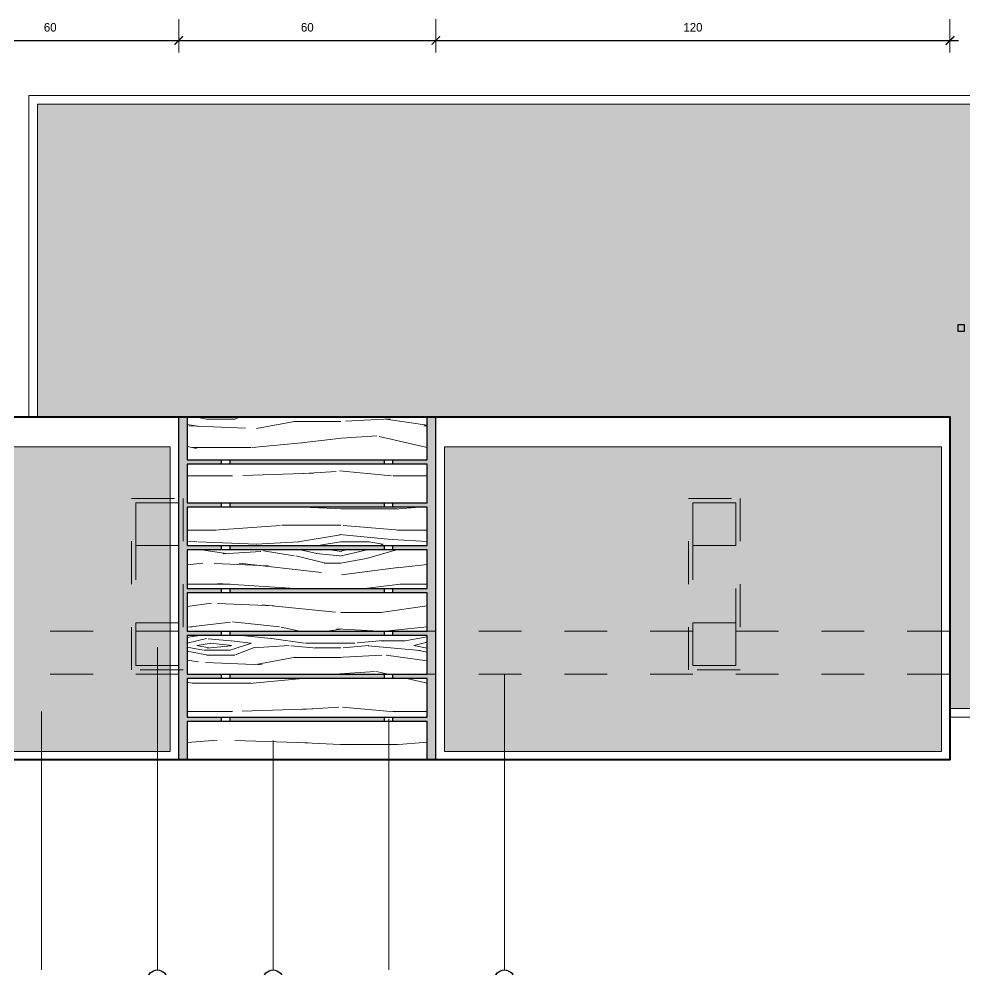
# Model space of a CAD drawing. Header units: millimetres. Extents: x -2.1 to 56.3, y -12 to 10.2.
# Drawn here: x -0.238 to 1.97, y -9.951 to -7.733 of the extents above; entities that cross this region are included whole.
import ezdxf

# ---------------------------------------------------------------- set-up
doc = ezdxf.new("R2010")
doc.units = ezdxf.units.MM
doc.header["$LTSCALE"] = 0.01
doc.linetypes.add('ACAD_ISO02W100', pattern=[15, 12, -3])
for name, color, linetype, lineweight in [('0.4', 252, 'Continuous', 40), ('CONCRETE', 253, 'Continuous', 30), ('DIMS', 30, 'Continuous', 15), ('HIDDEN', 254, 'Continuous', 20), ('METAL', 4, 'Continuous', 25), ('PROVOLH', 81, 'Continuous', 5), ('SYMBOLS', 51, 'Continuous', 15), ('WOOD', 33, 'Continuous', 30)]:
    doc.layers.add(name, color=color, linetype=linetype, lineweight=lineweight)
doc.layers.add('HATCH EDAFOS', color=45, linetype='Continuous', true_color=0xa38662)
doc.layers.add('HATCH GARBILO', color=253, linetype='Continuous', lineweight=18, true_color=0xa1a290)
doc.layers.add('HATCH WOOD', color=35, linetype='Continuous', lineweight=9, true_color=0x96704a)
doc.layers.add('TREE', color=97, linetype='Continuous', lineweight=25, true_color=0x3f8845, transparency=0.3)
doc.layers.add('ΤΕΧΤ', color=35, linetype='Continuous')
doc.styles.add('Century Gothic', font='GOTHIC.TTF')
doc.dimstyles.new('MY DIM.', dxfattribs={"dimscale": 100, "dimtxt": 0.0002, "dimasz": 0.0002, "dimexe": 0.0005, "dimexo": 0.001, "dimgap": 0.0002, "dimtad": 1, "dimdec": 0, "dimlfac": 100, "dimzin": 4, "dimdsep": 46, "dimtxsty": 'Century Gothic', "dimblk": 'ARCHTICK', "dimcen": 0.0015, "dimdle": 0.0002, "dimclrd": 256, "dimclre": 256, "dimadec": 0, "dimazin": 1, "dimtfac": 1, "dimtdec": 0, "dimtix": 1, "dimtofl": 0, "dimtmove": 2, "dimatfit": 0, "dimfxl": 1.0035, "dimtolj": 1, "dimtzin": 0, "dimlwe": -1, "dimarcsym": 0})

# ---------------------------------------------------------------- blocks, each defined once
blk = doc.blocks.new('DENDRO2-K')
at = {"linetype": 'Continuous'}
for p, q in [((-0.2700000000000031, 1.809999999999998), (-0.2700000000000031, 1.849999999999997)), ((-0.2700000000000031, 1.849999999999997), (-0.230000000000004, 1.849999999999997)), ((-0.230000000000004, 1.809999999999998), (-0.2700000000000031, 1.809999999999998)), ((-0.230000000000004, 1.849999999999997), (-0.230000000000004, 1.809999999999998))]:
    blk.add_line(p, q, dxfattribs=at)
blk = doc.blocks.new('_ArchTick')
at = {"color": 0, "linetype": 'ByBlock', "const_width": 0.15}
blk.add_lwpolyline([(-0.5, -0.5), (0.5, 0.5)], dxfattribs=at)
blk = doc.blocks.new('*D45')
at = {"layer": 'Defpoints', "color": 0, "transparency": 16777216}
for p in [(0.1346835766061929, -7.782969126621404), (-0.4653164233938084, -7.911302227542746), (0.1346835766061929, -7.911302227542746)]:
    blk.add_point(p, dxfattribs=at)
at = {"layer": 'DIMS', "transparency": 16777216}
for p, q in [((-0.4653164233938084, -7.811302227542746), (-0.4653164233938084, -7.732969126621404)), ((0.1346835766061929, -7.811302227542746), (0.1346835766061929, -7.732969126621404))]:
    blk.add_line(p, q, dxfattribs=at)
at = {"layer": 'DIMS', "lineweight": -2, "transparency": 16777216}
blk.add_line((-0.4853164233938083, -7.782969126621404), (0.1546835766061928, -7.782969126621404), dxfattribs=at)
at = {"layer": 'DIMS', "lineweight": -2, "transparency": 16777216, "xscale": 0.02, "yscale": 0.02, "zscale": 0.02, "rotation": 180}
blk.add_blockref('_ArchTick', (-0.4653164233938084, -7.782969126621404), dxfattribs=at)
at = {"layer": 'DIMS', "lineweight": -2, "transparency": 16777216, "xscale": 0.02, "yscale": 0.02, "zscale": 0.02}
blk.add_blockref('_ArchTick', (0.1346835766061929, -7.782969126621404), dxfattribs=at)
at = {"layer": 'DIMS', "color": 0, "transparency": 16777216, "insert": (-0.1653164233938077, -7.752466067477964), "char_height": 0.02, "attachment_point": 5, "style": 'Century Gothic'}
blk.add_mtext('\\A1;60', dxfattribs=at)
blk = doc.blocks.new('*D46')
at = {"layer": 'Defpoints', "color": 0, "transparency": 16777216}
for p in [(0.7346835766061907, -7.782969126621404), (0.1346835766061929, -7.911302227542746), (0.7346835766061907, -7.911302227542746)]:
    blk.add_point(p, dxfattribs=at)
at = {"layer": 'DIMS', "transparency": 16777216}
for p, q in [((0.1346835766061929, -7.811302227542746), (0.1346835766061929, -7.732969126621404)), ((0.7346835766061907, -7.811302227542746), (0.7346835766061907, -7.732969126621404))]:
    blk.add_line(p, q, dxfattribs=at)
at = {"layer": 'DIMS', "lineweight": -2, "transparency": 16777216}
blk.add_line((0.1146835766061928, -7.782969126621404), (0.7546835766061907, -7.782969126621404), dxfattribs=at)
at = {"layer": 'DIMS', "lineweight": -2, "transparency": 16777216, "xscale": 0.02, "yscale": 0.02, "zscale": 0.02, "rotation": 180}
blk.add_blockref('_ArchTick', (0.1346835766061929, -7.782969126621404), dxfattribs=at)
at = {"layer": 'DIMS', "lineweight": -2, "transparency": 16777216, "xscale": 0.02, "yscale": 0.02, "zscale": 0.02}
blk.add_blockref('_ArchTick', (0.7346835766061907, -7.782969126621404), dxfattribs=at)
at = {"layer": 'DIMS', "color": 0, "transparency": 16777216, "insert": (0.4346835766061918, -7.752466067477964), "char_height": 0.02, "attachment_point": 5, "style": 'Century Gothic'}
blk.add_mtext('\\A1;60', dxfattribs=at)
blk = doc.blocks.new('*D47')
at = {"layer": 'Defpoints', "color": 0, "transparency": 16777216}
for p in [(1.93468357660619, -7.782969126621404), (0.7346835766061907, -7.911302227542746), (1.93468357660619, -7.911302227542747)]:
    blk.add_point(p, dxfattribs=at)
at = {"layer": 'DIMS', "transparency": 16777216}
for p, q in [((0.7346835766061907, -7.811302227542746), (0.7346835766061907, -7.732969126621404)), ((1.93468357660619, -7.811302227542747), (1.93468357660619, -7.732969126621404))]:
    blk.add_line(p, q, dxfattribs=at)
at = {"layer": 'DIMS', "lineweight": -2, "transparency": 16777216}
blk.add_line((0.7146835766061908, -7.782969126621404), (1.95468357660619, -7.782969126621404), dxfattribs=at)
at = {"layer": 'DIMS', "lineweight": -2, "transparency": 16777216, "xscale": 0.02, "yscale": 0.02, "zscale": 0.02, "rotation": 180}
blk.add_blockref('_ArchTick', (0.7346835766061907, -7.782969126621404), dxfattribs=at)
at = {"layer": 'DIMS', "lineweight": -2, "transparency": 16777216, "xscale": 0.02, "yscale": 0.02, "zscale": 0.02}
blk.add_blockref('_ArchTick', (1.93468357660619, -7.782969126621404), dxfattribs=at)
at = {"layer": 'DIMS', "color": 0, "transparency": 16777216, "insert": (1.33468357660619, -7.752466067477964), "char_height": 0.02, "attachment_point": 5, "style": 'Century Gothic'}
blk.add_mtext('\\A1;120', dxfattribs=at)

msp = doc.modelspace()

# ---------------------------------------------------------------- hatches: boundary and pattern name
at = {"layer": 'HATCH EDAFOS', "transparency": 33554623}
h = msp.add_hatch(dxfattribs=at)
h.set_pattern_fill('AR-SAND', color=256, scale=0.00089, angle=-1.27e-14)
h.set_pattern_definition([(37.5, (-0.5903166008023466, -10.17130221811061), (-0.0014240278534258, 0.0435577781223115), [0, -0.03436112, 0, -0.0384302, 0, -0.03673475]), (7.499999999999937, (-0.5903166008023466, -10.17130221811061), (0.0400075721992823, 0.0637974339505835), [0, -0.01853692, 0, -0.03097022, 0, -0.01186815]), (327.5, (-0.6181219808023469, -10.17130221811061), (0.0703983209514898, 0.0001279094363906), [0, -0.011303, 0, -0.0406908, 0, -0.0531241]), (317.5, (-0.6181219808023469, -10.17130221811061), (0.0679565242700345, 0.0198407097698922), [0, -0.0056515, 0, -0.02667508, 0, -0.0305181])])
h.paths.add_polyline_path([(3.464683576606194, -7.931302227542749), (-0.1953164233938087, -7.931302227542746), (-0.1953164233938085, -8.661302227542746), (1.934683576606189, -8.661302227542746), (1.934683576606189, -9.341302227542746), (3.464683576606193, -9.341302227542746)])
at = {"layer": 'HATCH GARBILO', "transparency": 33554457}
h = msp.add_hatch(color=256, dxfattribs=at)
h.dxf.hatch_style = 1
h.paths.add_polyline_path([(0.6146835766061894, -8.761302227542746), (0.2546835766061934, -8.761302227542746), (0.2546835766061934, -8.771302227542744), (0.6146835766061894, -8.771302227542744)])
h.paths.add_polyline_path([(0.6146835766061894, -8.861302227542746), (0.2546835766061934, -8.861302227542746), (0.2546835766061934, -8.871302227542747), (0.6146835766061894, -8.871302227542747)])
h.paths.add_polyline_path([(0.6146835766061894, -8.961302227542747), (0.2546835766061934, -8.961302227542747), (0.2546835766061934, -8.971302227542745), (0.6146835766061894, -8.971302227542745)])
h.paths.add_polyline_path([(0.6146835766061894, -9.061302227542747), (0.2546835766061934, -9.061302227542747), (0.2546835766061934, -9.071302227542747), (0.6146835766061894, -9.071302227542747)])
h.paths.add_polyline_path([(0.6146835766061894, -9.161302227542746), (0.2546835766061934, -9.161302227542746), (0.2546835766061934, -9.171302227542746), (0.6146835766061894, -9.171302227542748)])
h.paths.add_polyline_path([(0.6146835766061894, -9.261302227542746), (0.2546835766061934, -9.261302227542746), (0.2546835766061934, -9.271302227542744), (0.6146835766061894, -9.271302227542744)])
h.paths.add_polyline_path([(0.6146835766061894, -9.361302227542746), (0.2546835766061934, -9.361302227542746), (0.2546835766061934, -9.371302227542747), (0.6146835766061894, -9.371302227542747)])
h.paths.add_polyline_path([(0.154683576606192, -9.371302227542747), (0.2346835766061939, -9.371302227542747), (0.2346835766061939, -9.361302227542746), (0.154683576606192, -9.361302227542746), (0.154683576606192, -9.271302227542744), (0.2346835766061939, -9.271302227542744), (0.2346835766061939, -9.261302227542746), (0.1346835766061925, -9.261302227542746), (0.1346835766061925, -9.461302227542747), (0.154683576606192, -9.461302227542747)])
h.paths.add_polyline_path([(0.154683576606192, -9.171302227542746), (0.2346835766061939, -9.171302227542746), (0.2346835766061939, -9.161302227542746), (0.154683576606192, -9.161302227542746), (0.154683576606192, -9.071302227542747), (0.2346835766061939, -9.071302227542747), (0.2346835766061939, -9.061302227542747), (0.154683576606192, -9.061302227542747), (0.154683576606192, -8.971302227542745), (0.2346835766061939, -8.971302227542745), (0.2346835766061939, -8.961302227542747), (0.154683576606192, -8.961302227542747), (0.154683576606192, -8.871302227542747), (0.2346835766061939, -8.871302227542747), (0.2346835766061939, -8.861302227542746), (0.154683576606192, -8.861302227542746), (0.154683576606192, -8.771302227542744), (0.2346835766061939, -8.771302227542744), (0.2346835766061939, -8.761302227542746), (0.154683576606192, -8.761302227542746), (0.154683576606192, -8.661302227542746), (0.1346835766061925, -8.661302227542746), (0.1346835766061925, -9.261302227542746), (0.154683576606192, -9.261302227542746)])
h.paths.add_polyline_path([(0.7346835766061904, -9.261302227542746), (0.6346835766061889, -9.261302227542746), (0.6346835766061889, -9.271302227542744), (0.7146835766061908, -9.271302227542744), (0.7146835766061908, -9.361302227542746), (0.6346835766061889, -9.361302227542746), (0.6346835766061889, -9.371302227542747), (0.7146835766061908, -9.371302227542747), (0.7146835766061908, -9.461302227542747), (0.7346835766061904, -9.461302227542747)])
h.paths.add_polyline_path([(0.7346835766061904, -8.661302227542746), (0.7146835766061908, -8.661302227542746), (0.7146835766061908, -8.761302227542746), (0.6346835766061889, -8.761302227542746), (0.6346835766061889, -8.771302227542744), (0.7146835766061908, -8.771302227542744), (0.7146835766061908, -8.861302227542746), (0.6346835766061889, -8.861302227542746), (0.6346835766061889, -8.871302227542747), (0.7146835766061908, -8.871302227542747), (0.7146835766061908, -8.961302227542747), (0.6346835766061889, -8.961302227542747), (0.6346835766061889, -8.971302227542745), (0.7146835766061908, -8.971302227542745), (0.7146835766061908, -9.061302227542747), (0.6346835766061889, -9.061302227542747), (0.6346835766061889, -9.071302227542747), (0.7146835766061908, -9.071302227542747), (0.7146835766061908, -9.161302227542746), (0.6346835766061889, -9.161302227542746), (0.6346835766061889, -9.171302227542748), (0.7146835766061908, -9.171302227542748), (0.7146835766061908, -9.261302227542746), (0.7346835766061904, -9.261302227542746)])
at = {"layer": 'HATCH GARBILO', "transparency": 33554610}
h = msp.add_hatch(dxfattribs=at)
h.set_pattern_fill('DOTS', color=256, scale=0.0061, angle=-1.27e-14)
h.set_pattern_definition([(360, (-0.5903166008023466, -10.17130221811061), (0.004841875, 0.00968375), [0, -0.00968375])])
h.paths.add_polyline_path([(1.91468357660619, -8.731302227542747), (0.7546835766061903, -8.731302227542743), (0.7546835766061905, -9.441302227542748), (1.91468357660619, -9.441302227542748)])
h.paths.add_polyline_path([(0.1146835766061927, -8.731302227542743), (-0.4453164233938094, -8.731302227542743), (-0.4453164233938094, -9.441302227542746), (0.1146835766061924, -9.441302227542746)])
at = {"layer": 'HATCH WOOD', "transparency": 33554636}
h = msp.add_hatch(dxfattribs=at)
h.set_pattern_fill('4WOOD006', color=256, scale=0.55, angle=-1.27e-14, pattern_type=2)
h.set_pattern_definition([(349.6952, (-0.4198166008023467, -9.747802218110612), (3.300000528466346, -0.5499971815447956), [0.06149165, -6.087694799999999]), (360, (-0.3593166008023469, -9.758802218110612), (0.55, 0.5499999999999999), [0.0605, -0.4895]), (18.43489999999994, (-0.2988166008023467, -9.758802218110612), (1.100000239026128, 0.5499991217724889), [0.0521774, -1.687074949999999]), (172.8749999999999, (-0.2493166008023468, -9.74230221811061), (3.850000208914906, -0.5499990550416819), [0.04434265, -4.38989925]), (174.8055999999999, (-0.2933166008023469, -9.736802218110611), (5.500000368524689, -0.5499973735846992), [0.0607497, -6.014198849999999]), (194.0361999999999, (-0.3538166008023469, -9.731302218110612), (-1.650000300294356, -0.5499989315486843), [0.0680311499999999, -2.199676599999996]), (9.462299999999942, (-0.3758166008023469, -9.747802218110612), (2.750000425532418, 0.5499989765613388), [0.0334554, -3.312064249999999]), (353.6598, (-0.3428166008023468, -9.74230221811061), (-4.399999671433531, 0.5500008684278327), [0.0498047, -4.930657049999999]), (185.7105999999999, (-0.2933166008023469, -9.747802218110612), (-4.949999682922719, -0.5500007230664594), [0.05527445, -5.472157349999998]), (168.6901, (-0.3483166008023468, -9.75330221811061), (2.200000413727023, -0.5499986976888838), [0.0280445, -2.776415949999998]), (354.8056, (-0.4693166008023468, -9.75330221811061), (-5.500000368524689, 0.5499973735846974), [0.0607497, -6.014198849999995]), (348.6901, (-0.4088166008023469, -9.758802218110612), (-2.200000413727023, 0.5499986976888851), [0.056089, -2.748371449999999]), (360, (-0.3538166008023469, -9.76980221811061), (0.55, 0.5499999999999999), [0.066, -0.4839999999999999]), (20.55599999999999, (-0.2878166008023468, -9.76980221811061), (2.750001014498331, 1.099997798031872), [0.046992, -4.652210199999994]), (3.814099999999943, (-0.2438166008023468, -9.75330221811061), (7.699999637795468, 0.5500033681855344), [0.08268315, -8.185629649999997]), (354.8056, (-0.161316600802347, -9.747802218110612), (-5.500000368524689, 0.5499973735846974), [0.0607497, -6.014198849999995]), (360, (-0.1008166008023468, -9.75330221811061), (0.55, 0.5499999999999999), [0.0605, -0.4895]), (5.194399999999936, (-0.5903166008023466, -9.75330221811061), (5.500000368524689, 0.5499973735846958), [0.0607497, -6.014198849999997]), (354.8056, (-0.5298166008023464, -9.747802218110612), (-5.500000368524689, 0.5499973735846974), [0.0607497, -6.014198849999995]), (360, (-0.5903166008023466, -9.74230221811061), (0.55, 0.5499999999999999), [0.033, -0.5169999999999999]), (5.194399999999936, (-0.5573166008023467, -9.74230221811061), (5.500000368524689, 0.5499973735846958), [0.0607497, -6.014198849999997]), (360, (-0.4968166008023465, -9.736802218110611), (0.55, 0.5499999999999999), [0.055, -0.495]), (10.30479999999998, (-0.4418166008023468, -9.736802218110611), (-3.300000528466346, -0.5499971815447953), [0.06149165, -6.087694799999999]), (5.194399999999936, (-0.3813166008023467, -9.72580221811061), (5.500000368524689, 0.5499973735846958), [0.0607497, -6.014198849999997]), (354.8056, (-0.320816600802347, -9.720302218110612), (-5.500000368524689, 0.5499973735846974), [0.0607497, -6.014198849999995]), (354.8056, (-0.2603166008023467, -9.72580221811061), (-5.500000368524689, 0.5499973735846974), [0.0607497, -6.014198849999995]), (351.8698999999999, (-0.199816600802347, -9.731302218110612), (-3.299999877053615, 0.5499996456985529), [0.0777815499999999, -3.811305299999996]), (360, (-0.122816600802347, -9.74230221811061), (0.55, 0.5499999999999999), [0.0825, -0.4674999999999999]), (347.4712, (-0.1448166008023468, -10.07230221811061), (2.750000176225002, -0.5499997816746913), [0.05070725, -5.020041949999993]), (354.2893999999999, (-0.095316600802347, -10.08330221811061), (-4.949999682922719, 0.5500007230664615), [0.05527445, -5.472157349999999]), (8.130099999999977, (-0.1448166008023468, -10.07230221811061), (3.299999877053616, 0.549999645698548), [0.0388910499999999, -3.850196349999996]), (9.462299999999942, (-0.1063166008023468, -10.06680221811061), (2.750000425532418, 0.5499989765613388), [0.06691025, -3.278608849999999]), (360, (-0.5903166008023466, -10.05580221811061), (0.55, 0.5499999999999999), [0.066, -0.4839999999999999]), (350.5376999999999, (-0.5243166008023468, -10.05580221811061), (-2.750000425532418, 0.5499989765613412), [0.0334554, -3.312064249999997]), (201.8014, (-0.4913166008023464, -10.06130221811061), (1.650000150155923, 0.5499999507753565), [0.0296186, -2.932222149999995]), (192.9945999999999, (-0.5188166008023467, -10.07230221811061), (4.950000422262167, 1.099998667668089), [0.07337935, -7.264535849999998]), (352.875, (-0.0843166008023468, -10.07230221811061), (-3.850000208914906, 0.5499990550416824), [0.04434265, -4.38989925]), (7.124999999999936, (-0.0843166008023468, -10.07230221811061), (3.850000208914906, 0.5499990550416805), [0.04434265, -4.38989925]), (360, (-0.5903166008023466, -10.06680221811061), (0.55, 0.5499999999999999), [0.044, -0.5060000000000001]), (194.0361999999999, (-0.5463166008023466, -10.06680221811061), (-1.650000300294356, -0.5499989315486843), [0.0453540999999999, -2.222354199999995]), (356.6335, (-0.4693166008023468, -10.05030221811061), (-8.799999627082784, 0.550006029844968), [0.0936616999999999, -9.272501149999988]), (357.7094, (-0.3758166008023469, -10.05580221811061), (-13.20000007104665, 0.5499976642192075), [0.13761, -13.6233856]), (3.179799999999938, (-0.238316600802347, -10.06130221811061), (9.35000027648472, 0.5499950732794681), [0.0991529, -9.816113449999992]), (9.462299999999942, (-0.139316600802347, -10.05580221811061), (2.750000425532418, 0.5499989765613388), [0.10036565, -3.245153999999999]), (10.30479999999998, (-0.5903166008023466, -10.10530221811061), (-3.300000528466346, -0.5499971815447953), [0.06149165, -6.087694799999999]), (15.94539999999997, (-0.5298166008023464, -10.09430221811061), (-2.200000069658683, -0.5499999391130083), [0.0800811, -3.923979399999999]), (360, (-0.4528166008023469, -10.07230221811061), (0.55, 0.5499999999999999), [0.0715, -0.4785]), (351.8698999999999, (-0.3813166008023467, -10.07230221811061), (-3.299999877053615, 0.5499996456985529), [0.0777815499999999, -3.811305299999996]), (3.576299999999942, (-0.3043166008023468, -10.08330221811061), (8.250000359883753, 0.5499948945324591), [0.0881716, -8.728998849999998]), (351.2538, (-0.2163166008023467, -10.07780221811061), (3.849999634995991, -0.5500023083816425), [0.07234095, -7.161779349999998]), (345.9638, (-0.1448166008023468, -10.08880221811061), (-1.650000300294356, 0.549998931548685), [0.06803115, -2.1996766]), (360, (-0.078816600802347, -10.10530221811061), (0.55, 0.5499999999999999), [0.0385, -0.5115]), (174.8055999999999, (-0.4693166008023468, -10.05030221811061), (5.500000368524689, -0.5499973735846992), [0.12149885, -5.953449699999999]), (355.2363999999999, (-0.5903166008023466, -10.01730221811061), (-6.05000052047577, 0.5499953429636955), [0.1324575999999998, -6.490419649999994]), (360, (-0.458316600802347, -10.02830221811061), (0.55, 0.5499999999999999), [0.1265, -0.4235]), (4.085599999999935, (-0.3318166008023469, -10.02830221811061), (7.150000081958157, 0.5499978727947934), [0.1543921499999999, -7.565225249999995]), (360, (-0.1778166008023467, -10.01730221811061), (0.55, 0.5499999999999999), [0.1375, -0.4125]), (7.124999999999936, (-0.5903166008023466, -10.13280221811061), (3.850000208914906, 0.5499990550416805), [0.1330274, -4.301214499999999]), (6.34019999999995, (-0.458316600802347, -10.11630221811061), (4.399999671433531, 0.5500008684278305), [0.0996094, -4.880852349999998]), (357.5104, (-0.3593166008023469, -10.10530221811061), (-12.09999971383798, 0.550009825898388), [0.12661935, -12.5353316]), (353.4801999999999, (-0.2328166008023469, -10.11080221811061), (-14.29999988498048, 1.649999738884053), [0.1937528999999996, -19.18155359999995]), (3.012799999999941, (-0.5903166008023466, -9.775302218110612), (9.900000006433562, 0.5500022576834915), [0.10464465, -10.35981924999999]), (351.8698999999999, (-0.4858166008023468, -9.76980221811061), (-3.299999877053615, 0.5499996456985529), [0.1166725999999999, -3.772414799999996]), (357.6141, (-0.3703166008023468, -9.786302218110611), (-12.65000028813094, 0.5499905238082436), [0.1321143999999998, -13.07933879999999]), (10.61969999999994, (-0.238316600802347, -9.791802218110611), (-6.04999912253999, -1.100004445715102), [0.0895333999999999, -8.863817599999983]), (360, (-0.1503166008023469, -9.775302218110612), (0.55, 0.5499999999999999), [0.11, -0.44]), (356.8201999999999, (-0.5903166008023466, -9.709302218110611), (-9.35000027648472, 0.5499950732794713), [0.0991528999999999, -9.81611344999999]), (6.008999999999958, (-0.4913166008023464, -9.714802218110611), (-5.499999862998321, -0.5499996246150124), [0.1050775, -10.40265764999999]), (6.70979999999998, (-0.3868166008023468, -9.703802218110612), (-4.950000548763217, -0.5499966346842164), [0.0941446, -9.320338499999997]), (354.2893999999999, (-0.2933166008023467, -9.69280221811061), (-4.949999682922719, 0.5500007230664615), [0.1105489, -5.416882899999999]), (347.9051999999999, (-0.1833166008023468, -9.703802218110612), (-4.949999230887645, 1.100003703418326), [0.0787478999999999, -7.796053649999993]), (9.462299999999942, (-0.1063166008023468, -9.720302218110612), (2.750000425532418, 0.5499989765613388), [0.06691025, -3.278608849999999]), (3.814099999999943, (-0.5903166008023466, -9.813802218110611), (7.699999637795468, 0.5500033681855344), [0.08268315, -8.185629649999997]), (347.1956999999999, (-0.5078166008023466, -9.808302218110612), (-7.149998815786076, 1.650004063220207), [0.1240854999999999, -12.28447989999999]), (360, (-0.3868166008023468, -9.835802218110612), (0.55, 0.5499999999999999), [0.1375, -0.4125]), (5.440299999999943, (-0.2493166008023468, -9.835802218110612), (-6.050000171714484, -0.5499963541826963), [0.1160224999999998, -11.48624014999998]), (6.70979999999998, (-0.1338166008023469, -9.82480221811061), (-4.950000548763217, -0.5499966346842164), [0.0941446, -9.320338499999997]), (360, (-0.5903166008023466, -9.67080221811061), (0.55, 0.5499999999999999), [0.0935, -0.4565]), (8.130099999999977, (-0.4968166008023465, -9.67080221811061), (3.299999877053616, 0.549999645698548), [0.1555636499999998, -3.733523749999995]), (357.6141, (-0.3428166008023468, -9.648802218110612), (-12.65000028813094, 0.5499905238082436), [0.1321143999999998, -13.07933879999999]), (354.4725, (-0.2108166008023469, -9.654302218110612), (11.55000094566984, -1.099991958815726), [0.1712963999999998, -16.95835624999997]), (6.842799999999971, (-0.5903166008023466, -10.17130221811061), (-9.3499996510132, -1.100004398858612), [0.1384866999999998, -13.71015964999999]), (360, (-0.4528166008023469, -10.15480221811061), (0.55, 0.5499999999999999), [0.154, -0.3959999999999999]), (356.3477999999999, (-0.2988166008023467, -10.15480221811061), (-17.05000051821867, 1.099993014190639), [0.2590257999999996, -25.64358004999997]), (360, (-0.5903166008023466, -9.97880221811061), (0.55, 0.5499999999999999), [0.132, -0.418]), (4.763599999999942, (-0.458316600802347, -9.97880221811061), (6.05000052047577, 0.5499953429636916), [0.1324575999999999, -6.490419649999997]), (358.1523999999999, (-0.3263166008023468, -9.967802218110611), (-16.50000025536986, 0.5499968868744537), [0.1705885499999998, -16.88828019999997]), (357.2737, (-0.1558166008023469, -9.97330221811061), (-11.0000001622354, 0.549997809749958), [0.1156309, -11.4474569]), (354.8056, (-0.5903166008023466, -9.890802218110611), (-5.500000368524689, 0.5499973735846974), [0.1214988499999999, -5.953449699999994]), (360, (-0.4693166008023468, -9.901802218110612), (0.55, 0.5499999999999999), [0.176, -0.374]), (1.909199999999935, (-0.2933166008023469, -9.901802218110612), (15.94999946736832, 0.5500133325930116), [0.16509185, -16.34407225]), (3.576299999999942, (-0.1283166008023469, -9.89630221811061), (8.250000359883753, 0.5499948945324591), [0.0881716, -8.728998849999998])])
h.paths.add_polyline_path([(0.7146835766061908, -8.661302227542746), (0.154683576606192, -8.661302227542746), (0.154683576606192, -8.761302227542746), (0.7146835766061908, -8.761302227542746)])
h.paths.add_polyline_path([(0.7146835766061908, -8.771302227542744), (0.154683576606192, -8.771302227542744), (0.154683576606192, -8.861302227542746), (0.7146835766061908, -8.861302227542746)])
h.paths.add_polyline_path([(0.7146835766061908, -8.871302227542747), (0.154683576606192, -8.871302227542747), (0.154683576606192, -8.961302227542747), (0.7146835766061908, -8.961302227542747)])
h.paths.add_polyline_path([(0.7146835766061908, -8.971302227542745), (0.154683576606192, -8.971302227542745), (0.154683576606192, -9.061302227542747), (0.7146835766061908, -9.061302227542747)])
h.paths.add_polyline_path([(0.7146835766061908, -9.071302227542747), (0.154683576606192, -9.071302227542747), (0.154683576606192, -9.161302227542746), (0.7146835766061908, -9.161302227542746)])
h.paths.add_polyline_path([(0.7146835766061908, -9.171302227542748), (0.154683576606192, -9.171302227542746), (0.154683576606192, -9.261302227542746), (0.7146835766061908, -9.261302227542746)])
h.paths.add_polyline_path([(0.7146835766061908, -9.271302227542744), (0.154683576606192, -9.271302227542744), (0.154683576606192, -9.361302227542746), (0.7146835766061908, -9.361302227542746)])
h.paths.add_polyline_path([(0.7146835766061908, -9.371302227542747), (0.154683576606192, -9.371302227542747), (0.154683576606192, -9.461302227542747), (0.7146835766061908, -9.461302227542747)])

# ---------------------------------------------------------------- linework, layer by layer
at = {"layer": '0.4'}
msp.add_lwpolyline([(-0.465316423393809, -8.661302227542746), (1.93468357660619, -8.661302227542746), (1.93468357660619, -9.461302227542747), (-0.465316423393809, -9.461302227542747)], close=True, dxfattribs=at)
at = {"layer": 'CONCRETE'}
for p, q in [((0.1346835766061925, -9.461302227542747), (0.1346835766061925, -8.661302227542746)), ((0.7346835766061904, -9.461302227542747), (0.7346835766061904, -8.661302227542746))]:
    msp.add_line(p, q, dxfattribs=at)
msp.add_lwpolyline([(-0.465316423393809, -8.661302227542746), (1.934683576606189, -8.661302227542746), (1.934683576606189, -9.461302227542747), (-0.465316423393809, -9.461302227542747)], close=True, dxfattribs=at)
at = {"layer": 'HIDDEN', "linetype": 'ACAD_ISO02W100', "ltscale": 0.4}
for p, q in [((1.934683576606189, -9.161302227542748), (-0.465316423393809, -9.161302227542746)), ((1.934683576606189, -9.261302227542746), (-0.465316423393809, -9.261302227542746))]:
    msp.add_line(p, q, dxfattribs=at)
for points in [[(0.0246835766061766, -8.851302227542748), (0.1446835766061847, -8.851302227542748), (0.1446835766061847, -9.251302227542746), (0.0246835766061802, -9.251302227542746)], [(0.0346835766061764, -8.961302227542747), (0.1346835766061849, -8.961302227542747), (0.1346835766061849, -8.861302227542748), (0.0346835766061764, -8.861302227542748)], [(0.0346835766061755, -8.861302227542746), (0.1346835766061858, -8.861302227542746), (0.1346835766061858, -9.241302227542748), (0.0346835766061791, -9.241302227542748)], [(1.32468357660618, -8.851302227542748), (1.444683576606188, -8.851302227542748), (1.444683576606188, -9.251302227542746), (1.324683576606184, -9.251302227542746)], [(1.33468357660618, -8.961302227542747), (1.434683576606189, -8.961302227542747), (1.434683576606189, -8.861302227542748), (1.33468357660618, -8.861302227542748)], [(1.334683576606179, -8.861302227542746), (1.43468357660619, -8.861302227542746), (1.43468357660619, -9.241302227542748), (1.334683576606183, -9.241302227542748)], [(0.0346835766061835, -9.241302227542747), (0.1346835766061849, -9.241302227542747), (0.1346835766061849, -9.141302227542745), (0.0346835766061835, -9.141302227542745)], [(1.334683576606184, -9.241302227542747), (1.434683576606189, -9.241302227542747), (1.434683576606189, -9.141302227542745), (1.334683576606184, -9.141302227542745)]]:
    msp.add_lwpolyline(points, close=True, dxfattribs=at)
at = {"layer": 'HIDDEN', "linetype": 'ACAD_ISO02W100', "ltscale": 0.04}
for points in [[(0.0346835766061839, -9.141302227542745), (0.0346835766061857, -9.141302227542745), (0.0346835766061822, -9.141302227542745), (0.0346835766061839, -9.141302227542745)], [(1.334683576606184, -9.141302227542745), (1.334683576606182, -9.141302227542745), (1.334683576606186, -9.141302227542745), (1.334683576606184, -9.141302227542745)]]:
    msp.add_lwpolyline(points, close=True, dxfattribs=at)
at = {"layer": 'METAL'}
for p, q in [((0.2346835766061939, -8.771302227542744), (0.2346835766061939, -8.761302227542746)), ((0.2546835766061934, -8.771302227542744), (0.2546835766061934, -8.761302227542746)), ((0.6146835766061894, -8.771302227542744), (0.6146835766061894, -8.761302227542746)), ((0.6346835766061889, -8.771302227542744), (0.6346835766061889, -8.761302227542746)), ((0.2346835766061939, -8.871302227542747), (0.2346835766061939, -8.861302227542746)), ((0.2546835766061934, -8.871302227542747), (0.2546835766061934, -8.861302227542746)), ((0.6146835766061894, -8.871302227542747), (0.6146835766061894, -8.861302227542746)), ((0.6346835766061889, -8.871302227542747), (0.6346835766061889, -8.861302227542746)), ((0.2346835766061939, -8.971302227542745), (0.2346835766061939, -8.961302227542747)), ((0.2546835766061934, -8.971302227542745), (0.2546835766061934, -8.961302227542747)), ((0.6146835766061894, -8.971302227542745), (0.6146835766061894, -8.961302227542747)), ((0.6346835766061889, -8.971302227542745), (0.6346835766061889, -8.961302227542747)), ((0.2346835766061939, -9.071302227542747), (0.2346835766061939, -9.061302227542747)), ((0.2546835766061934, -9.071302227542747), (0.2546835766061934, -9.061302227542747)), ((0.6146835766061894, -9.071302227542747), (0.6146835766061894, -9.061302227542747)), ((0.6346835766061889, -9.071302227542747), (0.6346835766061889, -9.061302227542747)), ((0.2346835766061939, -9.171302227542746), (0.2346835766061939, -9.161302227542746)), ((0.2546835766061934, -9.171302227542746), (0.2546835766061934, -9.161302227542746)), ((0.6146835766061894, -9.171302227542748), (0.6146835766061894, -9.161302227542746)), ((0.6346835766061889, -9.171302227542748), (0.6346835766061889, -9.161302227542746)), ((0.2346835766061939, -9.271302227542744), (0.2346835766061939, -9.261302227542746)), ((0.2546835766061934, -9.271302227542744), (0.2546835766061934, -9.261302227542746)), ((0.6146835766061894, -9.271302227542744), (0.6146835766061894, -9.261302227542746)), ((0.6346835766061889, -9.271302227542744), (0.6346835766061889, -9.261302227542746)), ((0.2346835766061939, -9.371302227542747), (0.2346835766061939, -9.361302227542746)), ((0.2546835766061934, -9.371302227542747), (0.2546835766061934, -9.361302227542746)), ((0.6146835766061894, -9.371302227542747), (0.6146835766061894, -9.361302227542746)), ((0.6346835766061889, -9.371302227542747), (0.6346835766061889, -9.361302227542746))]:
    msp.add_line(p, q, dxfattribs=at)
at = {"layer": 'PROVOLH'}
for points in [[(-0.215316423393809, -8.661302227542746), (-0.2153164233938087, -7.911302227542746), (3.484683576606194, -7.911302227542748), (3.484683576606193, -9.361302227542748), (1.934683576606189, -9.361302227542748)], [(-0.1953164233938089, -8.661302227542746), (-0.1953164233938087, -7.931302227542746), (3.464683576606194, -7.931302227542749), (3.464683576606193, -9.341302227542746), (1.934683576606189, -9.341302227542746)]]:
    msp.add_lwpolyline(points, dxfattribs=at)
for points in [[(0.1146835766061924, -8.731302227542743), (0.1146835766061924, -9.441302227542746), (-0.4453164233938094, -9.441302227542746), (-0.4453164233938094, -8.731302227542743)], [(0.7546835766061905, -9.441302227542748), (0.7546835766061905, -8.731302227542747), (1.91468357660619, -8.731302227542749), (1.91468357660619, -9.441302227542748)]]:
    msp.add_lwpolyline(points, close=True, dxfattribs=at)
at = {"layer": 'SYMBOLS'}
for p, q in [((0.0846835766061809, -9.197935266474142), (0.0846835766061809, -9.951302227542747)), ((0.8946835766061667, -9.261302227542746), (0.8946835766061662, -9.951302227542747)), ((-0.1853164233938142, -9.34838913895881), (-0.1853164233938143, -9.95130222754275)), ((0.6246835766061709, -9.365725282099008), (0.6246835766061709, -9.95130222754275)), ((0.3546835766061758, -9.416302227542747), (0.3546835766061758, -9.951302227542747))]:
    msp.add_line(p, q, dxfattribs=at)
at = {"layer": 'WOOD'}
for points in [[(0.154683576606192, -8.661302227542746), (0.154683576606192, -8.761302227542746), (0.7146835766061908, -8.761302227542746), (0.7146835766061908, -8.661302227542746)], [(0.154683576606192, -8.771302227542744), (0.154683576606192, -8.861302227542746), (0.7146835766061908, -8.861302227542746), (0.7146835766061908, -8.771302227542744)], [(0.154683576606192, -8.871302227542747), (0.154683576606192, -8.961302227542747), (0.7146835766061908, -8.961302227542747), (0.7146835766061908, -8.871302227542747)], [(0.154683576606192, -8.971302227542745), (0.154683576606192, -9.061302227542747), (0.7146835766061908, -9.061302227542747), (0.7146835766061908, -8.971302227542745)], [(0.154683576606192, -9.071302227542747), (0.154683576606192, -9.161302227542746), (0.7146835766061908, -9.161302227542746), (0.7146835766061908, -9.071302227542747)], [(0.154683576606192, -9.171302227542746), (0.154683576606192, -9.261302227542746), (0.7146835766061908, -9.261302227542746), (0.7146835766061908, -9.171302227542748)], [(0.154683576606192, -9.271302227542744), (0.154683576606192, -9.361302227542746), (0.7146835766061908, -9.361302227542746), (0.7146835766061908, -9.271302227542744)], [(0.154683576606192, -9.371302227542747), (0.154683576606192, -9.461302227542747), (0.7146835766061908, -9.461302227542747), (0.7146835766061908, -9.371302227542747)]]:
    msp.add_lwpolyline(points, close=True, dxfattribs=at)
at = {"layer": 'ΤΕΧΤ'}
for centre in [(0.0846835766061809, -9.974711184893515), (0.3546835766061758, -9.974711184893515), (0.8946835766061662, -9.974711184893515)]:
    msp.add_circle(centre, 0.0234089573507674, dxfattribs=at)

# ---------------------------------------------------------------- block references
at = {"layer": 'TREE', "xscale": -0.3807723067500011, "yscale": 0.3807723067500011, "zscale": 0.334276024097182, "rotation": 90}
msp.add_blockref('DENDRO2-K', (2.657502574712146, -8.548829049645882), dxfattribs=at)

# ---------------------------------------------------------------- dimensions: what is measured, and where the dimension line sits
at = {"layer": 'DIMS'}
for base, p1, p2, picture, middle in [((0.1346835766061929, -7.782969126621404), (-0.4653164233938084, -7.911302227542746), (0.1346835766061929, -7.911302227542746), '*D45', (-0.1653164233938077, -7.752466067477964)), ((0.7346835766061907, -7.782969126621404), (0.1346835766061929, -7.911302227542746), (0.7346835766061907, -7.911302227542746), '*D46', (0.4346835766061918, -7.752466067477964)), ((1.93468357660619, -7.782969126621404), (0.7346835766061907, -7.911302227542746), (1.93468357660619, -7.911302227542747), '*D47', (1.33468357660619, -7.752466067477964))]:
    dim = msp.add_linear_dim(base=base, p1=p1, p2=p2, dimstyle='MY DIM.', dxfattribs=at)
    dim.commit()
    dim.dimension.update_dxf_attribs({"geometry": picture, "text_midpoint": middle})

doc.saveas('drawing.dxf')
